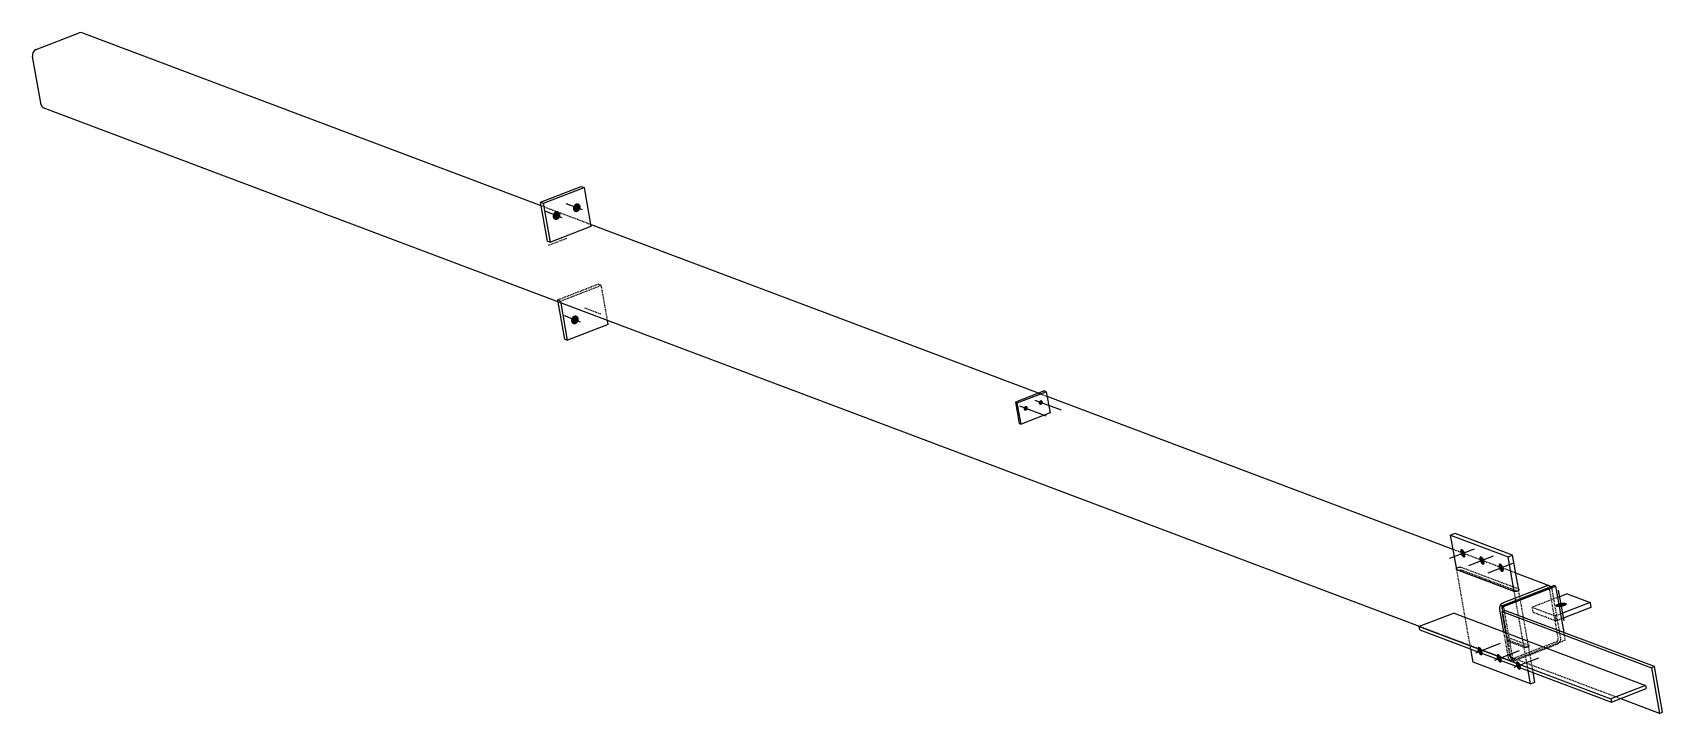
# Model space of a CAD drawing. Header units: millimetres. Extents: x 29 to 46980, y 8 to 1961.
# Drawn here: x 29 to 4656, y 29 to 1961 of the extents above; entities that cross this region are included whole.
import ezdxf

# ---------------------------------------------------------------- set-up
doc = ezdxf.new("R2010")
doc.units = ezdxf.units.MM
doc.linetypes.add('DXK_LINE_DOT2', pattern=[3.9198, 1.9599, -1.9599])
doc.layers.add('STÅL', color=7, linetype='Continuous')

msp = doc.modelspace()

# ---------------------------------------------------------------- hatches: boundary and pattern name
at = {"layer": 'STÅL', "linetype": 'Continuous'}
for points in [[(1506.3, 1445.5), (1507.4, 1448), (1509, 1450.2), (1510.9, 1452), (1512.9, 1453.4), (1515.2, 1454.2), (1517.5, 1454.5), (1519.7, 1454.3), (1521.8, 1453.5), (1523.6, 1452.2), (1525.1, 1450.5), (1526.2, 1448.4), (1526.9, 1445.9), (1527.1, 1443.4), (1526.8, 1440.7), (1526.1, 1438.1), (1524.9, 1435.6), (1523.3, 1433.5), (1521.5, 1431.6), (1519.4, 1430.3), (1517.1, 1429.4), (1514.9, 1429.1), (1512.6, 1429.3), (1510.6, 1430.1), (1508.8, 1431.4), (1507.2, 1433.1), (1506.1, 1435.3), (1505.5, 1437.7), (1505.3, 1440.3), (1505.5, 1442.9)], [(1563.9, 1467.9), (1565.1, 1470.3), (1566.6, 1472.5), (1568.5, 1474.3), (1570.6, 1475.7), (1572.8, 1476.5), (1575.1, 1476.9), (1577.3, 1476.6), (1579.4, 1475.8), (1581.2, 1474.5), (1582.7, 1472.8), (1583.8, 1470.7), (1584.5, 1468.3), (1584.7, 1465.7), (1584.4, 1463), (1583.7, 1460.4), (1582.5, 1458), (1581, 1455.8), (1579.1, 1454), (1577, 1452.6), (1574.8, 1451.7), (1572.5, 1451.4), (1570.3, 1451.6), (1568.2, 1452.4), (1566.4, 1453.7), (1564.9, 1455.5), (1563.8, 1457.6), (1563.1, 1460), (1562.9, 1462.6), (1563.2, 1465.2)], [(1558.5, 1149.4), (1559.7, 1151.9), (1561.2, 1154), (1563.1, 1155.9), (1565.2, 1157.2), (1567.4, 1158.1), (1569.7, 1158.4), (1571.9, 1158.2), (1574, 1157.4), (1575.8, 1156.1), (1577.3, 1154.4), (1578.4, 1152.2), (1579.1, 1149.8), (1579.3, 1147.2), (1579, 1144.6), (1578.3, 1142), (1577.1, 1139.5), (1575.6, 1137.3), (1573.7, 1135.5), (1571.6, 1134.1), (1569.4, 1133.3), (1567.1, 1133), (1564.9, 1133.2), (1562.8, 1134), (1561, 1135.3), (1559.5, 1137), (1558.4, 1139.1), (1557.7, 1141.5), (1557.5, 1144.1), (1557.7, 1146.8)], [(2843, 896.6), (2843.6, 897.9), (2844.5, 899), (2845.5, 900), (2846.6, 900.8), (2847.8, 901.2), (2849, 901.4), (2850.2, 901.3), (2851.4, 900.9), (2852.3, 900.2), (2853.1, 899.2), (2853.7, 898.1), (2854.1, 896.8), (2854.2, 895.4), (2854.1, 893.9), (2853.7, 892.5), (2853, 891.2), (2852.2, 890), (2851.2, 889.1), (2850.1, 888.3), (2848.9, 887.9), (2847.6, 887.7), (2846.4, 887.8), (2845.3, 888.2), (2844.3, 888.9), (2843.5, 889.9), (2842.9, 891), (2842.6, 892.3), (2842.5, 893.7), (2842.6, 895.1)], [(2885.8, 913.1), (2886.4, 914.4), (2887.3, 915.6), (2888.3, 916.6), (2889.4, 917.3), (2890.6, 917.8), (2891.8, 918), (2893, 917.8), (2894.2, 917.4), (2895.1, 916.7), (2895.9, 915.8), (2896.5, 914.6), (2896.9, 913.3), (2897, 912), (2896.9, 910.5), (2896.5, 909.1), (2895.8, 907.8), (2895, 906.6), (2894, 905.6), (2892.9, 904.9), (2891.7, 904.4), (2890.4, 904.3), (2889.3, 904.4), (2888.1, 904.8), (2887.2, 905.5), (2886.3, 906.5), (2885.7, 907.6), (2885.4, 908.9), (2885.3, 910.3), (2885.4, 911.7)], [(4095.1, 485.3), (4095.9, 482.8), (4096.5, 480.2), (4096.7, 477.8), (4096.7, 475.6), (4096.3, 473.7), (4095.6, 472.3), (4094.6, 471.3), (4093.4, 470.8), (4092.1, 470.9), (4090.6, 471.5), (4089, 472.6), (4087.5, 474.2), (4086.1, 476.2), (4084.8, 478.4), (4083.7, 480.9), (4082.8, 483.5), (4082.2, 486), (4082, 488.5), (4082.1, 490.6), (4082.4, 492.5), (4083.1, 494), (4084.1, 494.9), (4085.3, 495.4), (4086.7, 495.3), (4088.1, 494.7), (4089.7, 493.6), (4091.2, 492), (4092.7, 490.1), (4094, 487.8)], [(4149.4, 464.8), (4150.3, 462.3), (4150.9, 459.7), (4151.1, 457.3), (4151, 455.1), (4150.7, 453.2), (4150, 451.8), (4149, 450.8), (4147.8, 450.3), (4146.4, 450.4), (4145, 451), (4143.4, 452.1), (4141.9, 453.7), (4140.4, 455.7), (4139.1, 457.9), (4138, 460.4), (4137.2, 463), (4136.6, 465.5), (4136.4, 468), (4136.4, 470.2), (4136.8, 472), (4137.5, 473.5), (4138.5, 474.5), (4139.7, 474.9), (4141, 474.8), (4142.5, 474.2), (4144.1, 473.1), (4145.6, 471.5), (4147, 469.6), (4148.3, 467.3)], [(4203.8, 444.3), (4204.7, 441.8), (4205.2, 439.2), (4205.5, 436.8), (4205.4, 434.6), (4205, 432.7), (4204.3, 431.3), (4203.4, 430.3), (4202.2, 429.9), (4200.8, 429.9), (4199.3, 430.5), (4197.8, 431.7), (4196.3, 433.2), (4194.8, 435.2), (4193.5, 437.5), (4192.4, 439.9), (4191.6, 442.5), (4191, 445.1), (4190.8, 447.5), (4190.8, 449.7), (4191.2, 451.5), (4191.9, 453), (4192.9, 454), (4194.1, 454.4), (4195.4, 454.4), (4196.9, 453.7), (4198.4, 452.6), (4200, 451), (4201.4, 449.1), (4202.7, 446.8)], [(4369.6, 331.2), (4366.2, 330.7), (4362.9, 330.5), (4359.8, 330.6), (4357.2, 330.9), (4355, 331.5), (4353.4, 332.3), (4352.5, 333.3), (4352.3, 334.5), (4352.8, 335.7), (4354, 337), (4355.8, 338.3), (4358.2, 339.6), (4361.1, 340.7), (4364.2, 341.6), (4367.6, 342.3), (4371, 342.8), (4374.3, 343), (4377.3, 342.9), (4380, 342.6), (4382.2, 342), (4383.7, 341.2), (4384.6, 340.2), (4384.8, 339), (4384.3, 337.7), (4383.1, 336.4), (4381.3, 335.1), (4378.9, 333.9), (4376.1, 332.8), (4372.9, 331.9)], [(4144, 207.7), (4144.9, 205.1), (4145.4, 202.6), (4145.7, 200.1), (4145.6, 198), (4145.2, 196.1), (4144.5, 194.6), (4143.6, 193.7), (4142.4, 193.2), (4141, 193.3), (4139.5, 193.9), (4138, 195), (4136.5, 196.6), (4135, 198.5), (4133.7, 200.8), (4132.6, 203.3), (4131.8, 205.9), (4131.2, 208.4), (4130.9, 210.8), (4131, 213), (4131.4, 214.9), (4132.1, 216.3), (4133, 217.3), (4134.2, 217.8), (4135.6, 217.7), (4137.1, 217.1), (4138.6, 216), (4140.2, 214.4), (4141.6, 212.4), (4142.9, 210.2)], [(4198.4, 187.2), (4199.2, 184.6), (4199.8, 182.1), (4200.1, 179.7), (4200, 177.5), (4199.6, 175.6), (4198.9, 174.2), (4198, 173.2), (4196.8, 172.7), (4195.4, 172.8), (4193.9, 173.4), (4192.4, 174.5), (4190.8, 176.1), (4189.4, 178.1), (4188.1, 180.3), (4187, 182.8), (4186.1, 185.4), (4185.6, 187.9), (4185.3, 190.3), (4185.4, 192.5), (4185.8, 194.4), (4186.5, 195.8), (4187.4, 196.8), (4188.6, 197.3), (4190, 197.2), (4191.5, 196.6), (4193, 195.5), (4194.5, 193.9), (4196, 191.9), (4197.3, 189.7)], [(4252.8, 166.7), (4253.6, 164.2), (4254.2, 161.6), (4254.4, 159.2), (4254.4, 157), (4254, 155.1), (4253.3, 153.7), (4252.3, 152.7), (4251.2, 152.2), (4249.8, 152.3), (4248.3, 152.9), (4246.8, 154), (4245.2, 155.6), (4243.8, 157.6), (4242.5, 159.8), (4241.4, 162.3), (4240.5, 164.9), (4240, 167.4), (4239.7, 169.9), (4239.8, 172), (4240.2, 173.9), (4240.9, 175.4), (4241.8, 176.3), (4243, 176.8), (4244.4, 176.7), (4245.9, 176.1), (4247.4, 175), (4248.9, 173.4), (4250.4, 171.5), (4251.7, 169.2)]]:
    msp.add_hatch(color=96, dxfattribs=at).paths.add_polyline_path(points)

# ---------------------------------------------------------------- linework, layer by layer
at = {"layer": 'STÅL', "color": 2, "linetype": 'Continuous'}
for p, q in [((39.4, 1913.2), (161.2, 1960.3)), ((166.4, 1961.2), (161.2, 1960.3)), ((171.3, 1959.6), (166.4, 1961.2)), ((1472.9, 1469.2), (171.3, 1959.6)), ((30.8, 1905.2), (28.8, 1899.3)), ((28.8, 1899.3), (28.8, 1893.2)), ((34.5, 1910.1), (30.8, 1905.2)), ((39.4, 1913.2), (34.5, 1910.1)), ((53, 1756.3), (28.8, 1893.2)), ((53, 1756.3), (55, 1751)), ((55, 1751), (58.7, 1747.3)), ((3966.2, 275.3), (58.7, 1747.3)), ((1471, 1480), (1586.3, 1524.6)), ((1479.2, 1476.9), (1594.4, 1521.6)), ((1586.3, 1524.6), (1594.4, 1521.6)), ((1594.4, 1521.6), (1614, 1410.5)), ((1490.6, 1369), (1471, 1480)), ((1471, 1480), (1479.2, 1476.9)), ((1498.8, 1365.9), (1479.2, 1476.9)), ((1614, 1410.5), (1498.8, 1365.9)), ((2884.6, 937.4), (1613, 1416.5)), ((1490.6, 1369), (1498.8, 1365.9)), ((1539.6, 1091.3), (1521, 1196.4)), ((1547.7, 1088.3), (1529.2, 1193.3)), ((1663, 1132.9), (1547.7, 1088.3)), ((1663, 1132.9), (1661.1, 1143.6)), ((1539.6, 1091.3), (1547.7, 1088.3)), ((2901.4, 944), (2819.1, 912.1)), ((2824.5, 910), (2906.8, 941.9)), ((2901.4, 944), (2906.8, 941.9)), ((2906.8, 941.9), (2917.4, 881.8)), ((4062.1, 493.9), (2909.2, 928.2)), ((2819.1, 912.1), (2829.7, 851.9)), ((2819.1, 912.1), (2824.5, 910)), ((2835.1, 849.9), (2824.5, 910)), ((2917.4, 881.8), (2835.1, 849.9)), ((2829.7, 851.9), (2835.1, 849.9)), ((4067.2, 539.8), (4054.8, 535)), ((4072.1, 437.2), (4054.8, 535)), ((4054.8, 535), (4218, 473.5)), ((4230.3, 478.3), (4067.2, 539.8)), ((4218, 473.5), (4230.3, 478.3)), ((4235.2, 375.9), (4218, 473.5)), ((4248, 378.3), (4230.3, 478.3)), ((4071.5, 440.7), (4070.2, 439.4)), ((4070.2, 439.4), (4070.2, 438.3)), ((4070.2, 438.3), (4071.4, 437.4)), ((4071.4, 437.4), (4234, 376.2)), ((4337.1, 390.3), (4239.4, 427.1)), ((4199.8, 334.3), (4348, 391.7)), ((4205.2, 343.8), (4327, 391)), ((4205.2, 332.3), (4353.4, 389.7)), ((4234, 376.2), (4236.3, 375.7)), ((4236.3, 375.7), (4239.3, 375.7)), ((4239.3, 375.7), (4242.6, 376.2)), ((4242.6, 376.2), (4245.6, 377.1)), ((4245.6, 377.1), (4248, 378.3)), ((4248, 381.6), (4247.3, 381.8)), ((4249.2, 380.7), (4248, 381.6)), ((4248, 378.3), (4249.2, 379.5)), ((4249.2, 379.5), (4249.2, 380.7)), ((4327, 391), (4332.2, 391.8)), ((4332.2, 391.8), (4337.1, 390.3)), ((4339.1, 388.3), (4337.1, 390.3)), ((4353.4, 389.7), (4348, 391.7)), ((4376.6, 258.2), (4353.4, 389.7)), ((4194.6, 330), (4196.6, 335.9)), ((4194.6, 323.9), (4194.6, 330)), ((4205.9, 260.1), (4194.6, 323.9)), ((4196.6, 335.9), (4200.3, 340.7)), ((4205.2, 332.3), (4199.8, 334.3)), ((4202.5, 318.9), (4199.8, 334.3)), ((4200.3, 340.7), (4205.2, 343.8)), ((4202.5, 318.9), (4201.2, 326.5)), ((4207.3, 320.7), (4205.2, 332.3)), ((4385.3, 368.2), (4359, 358)), ((4450.6, 343.6), (4367.2, 311.3)), ((4453, 329.7), (4369.7, 297.4)), ((4385.3, 368.2), (4450.6, 343.6)), ((4450.6, 343.6), (4453, 329.7)), ((4064.5, 313.3), (3965.7, 275.1)), ((4064.5, 313.3), (4608.3, 108.4)), ((4208.9, 321.3), (4200.7, 318.2)), ((4211.3, 258), (4200.7, 318.2)), ((4200.7, 318.2), (4624.9, 158.4)), ((4633.1, 161.5), (4208.9, 321.3)), ((3965.7, 275.1), (4509.5, 70.2)), ((3967.3, 265.8), (3965.7, 275.1)), ((3967.3, 265.8), (4511.2, 60.9)), ((4118.5, 174.1), (4111.9, 211.3)), ((4281.6, 112.6), (4118.5, 174.1)), ((4281.6, 112.6), (4275, 149.9)), ((4294, 117.4), (4289.2, 144.6)), ((4633.1, 161.5), (4624.9, 158.4)), ((4624.9, 158.4), (4647.7, 28.8)), ((4656, 32), (4633.1, 161.5)), ((4281.6, 112.6), (4294, 117.4)), ((4608.3, 108.4), (4509.5, 70.2)), ((4511.2, 60.9), (4609.9, 99.2)), ((4608.3, 108.4), (4609.9, 99.2)), ((4509.5, 70.2), (4511.2, 60.9)), ((4647.7, 28.8), (4536.4, 70.7)), ((4647.7, 28.8), (4656, 32))]:
    msp.add_line(p, q, dxfattribs=at)
at = {"layer": 'STÅL', "color": 7, "linetype": 'DXK_LINE_DOT2'}
for p, q in [((1613, 1416.5), (1472.9, 1469.2)), ((1635.2, 1247), (1520, 1202.4)), ((1528.2, 1199.3), (1643.4, 1243.9)), ((1635.2, 1247), (1643.4, 1243.9)), ((1661.1, 1143.6), (1643.4, 1243.9)), ((1521, 1196.4), (1520, 1202.4)), ((1520, 1202.4), (1528.2, 1199.3)), ((1529.2, 1193.3), (1528.2, 1199.3)), ((2909.2, 928.2), (2884.6, 937.4)), ((4239.4, 427.1), (4062.1, 493.9)), ((4073.8, 441.9), (4071.5, 440.7)), ((4111.9, 211.3), (4072.1, 437.2)), ((4076.8, 442.8), (4073.8, 441.9)), ((4080.1, 443.3), (4076.8, 442.8)), ((4077.4, 435.2), (4078.1, 435.4)), ((4078.1, 435.4), (4081.4, 435.9)), ((4083.1, 443.3), (4080.1, 443.3)), ((4081.4, 435.9), (4084.4, 435.9)), ((4085.4, 442.8), (4083.1, 443.3)), ((4084.4, 435.9), (4086.7, 435.4)), ((4247.3, 381.8), (4085.4, 442.8)), ((4086.7, 435.4), (4243.3, 376.4)), ((4206.5, 336.4), (4328.3, 383.6)), ((4275, 149.9), (4235.2, 375.9)), ((4289.2, 144.6), (4248, 378.3)), ((4330.9, 384), (4328.3, 383.6)), ((4333.3, 383.2), (4330.9, 384)), ((4335.2, 381.4), (4333.3, 383.2)), ((4336.2, 378.7), (4335.2, 381.4)), ((4360.3, 241.8), (4336.2, 378.7)), ((4340.8, 386.6), (4339.1, 388.3)), ((4342.8, 381.3), (4340.8, 386.6)), ((4366.9, 244.3), (4342.8, 381.3)), ((4202.2, 332.4), (4201.2, 329.5)), ((4201.2, 329.5), (4201.2, 326.5)), ((4202.2, 332.4), (4202.8, 333.2)), ((4202.8, 333.2), (4204, 334.9)), ((4204, 334.9), (4206.5, 336.4)), ((4359, 358), (4286.6, 329.9)), ((4286.6, 329.9), (4351.8, 305.3)), ((4289, 316), (4286.6, 329.9)), ((4226.7, 181.6), (4202.5, 318.9)), ((4232.2, 179.6), (4207.3, 320.7)), ((4289, 316), (4354.3, 291.4)), ((4367.2, 311.3), (4351.8, 305.3)), ((4351.8, 305.3), (4354.3, 291.4)), ((4369.7, 297.4), (4354.3, 291.4)), ((4224.5, 178), (3966.2, 275.3)), ((4218.8, 186.9), (4205.9, 260.1)), ((4223.5, 188.6), (4211.3, 258)), ((4215.5, 245.2), (4276.1, 222.4)), ((4216.8, 237.8), (4271.4, 217.3)), ((4217.5, 233.8), (4262.1, 217)), ((4232.2, 179.6), (4380.3, 237)), ((4355.1, 231.8), (4233.2, 184.6)), ((4355.1, 231.8), (4357.5, 233.4)), ((4357.5, 233.4), (4359.3, 235.8)), ((4359.3, 235.8), (4360.3, 238.8)), ((4360.3, 238.8), (4360.3, 241.8)), ((4364.9, 232.4), (4361.2, 227.5)), ((4366.9, 238.3), (4364.9, 232.4)), ((4366.9, 244.3), (4366.9, 238.3)), ((4380.3, 237), (4376.6, 258.2)), ((4220.8, 181.7), (4218.8, 186.9)), ((4536.4, 70.7), (4223.5, 188.6)), ((4225.3, 189.5), (4226.3, 186.9)), ((4226.3, 186.9), (4228.2, 185)), ((4356.4, 224.4), (4234.5, 177.2)), ((4262.1, 217), (4264.4, 216.5)), ((4264.4, 216.5), (4267.4, 216.5)), ((4267.4, 216.5), (4270.7, 217)), ((4270.7, 217), (4273.7, 218)), ((4273.7, 218), (4276, 219.1)), ((4276, 219.1), (4277.3, 220.4)), ((4277.3, 221.5), (4276.1, 222.4)), ((4277.3, 220.4), (4277.3, 221.5)), ((4361.2, 227.5), (4356.4, 224.4)), ((4224.5, 178), (4220.8, 181.7)), ((4229.3, 176.4), (4224.5, 178)), ((4226.7, 181.6), (4232.2, 179.6)), ((4228.2, 185), (4230.6, 184.2)), ((4234.5, 177.2), (4229.3, 176.4)), ((4230.6, 184.2), (4233.2, 184.6))]:
    msp.add_line(p, q, dxfattribs=at)
at = {"layer": 'STÅL', "color": 96, "linetype": 'Continuous'}
for p, q in [((1532.5, 1435.7), (1486.3, 1453.1)), ((1590.1, 1458), (1543.9, 1475.4)), ((1584.7, 1139.5), (1538.5, 1157)), ((2906.8, 872.5), (2832, 900.7)), ((2949.6, 889.1), (2874.8, 917.3)), ((4121.1, 495.4), (4051.2, 468.3)), ((4175.5, 474.9), (4105.5, 447.8)), ((4229.9, 454.4), (4159.9, 427.3)), ((4376.6, 291.4), (4361.2, 378.4)), ((4126, 200.7), (4195.9, 227.8)), ((4180.3, 180.2), (4250.3, 207.3)), ((4234.7, 159.7), (4304.7, 186.8))]:
    msp.add_line(p, q, dxfattribs=at)
at = {"layer": 'STÅL', "color": 96, "linetype": 'DXK_LINE_DOT2'}
for p, q in [((1546, 1377.2), (1492.5, 1356.5)), ((1642.3, 1161.9), (1596.1, 1179.3))]:
    msp.add_line(p, q, dxfattribs=at)

doc.saveas('drawing.dxf')
